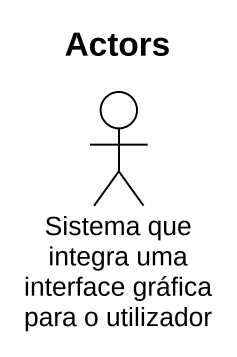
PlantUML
@startuml
title Actors
actor "Sistema que integra uma interface gráfica para o utilizador" as Sistema_que_integra_uma
@enduml
